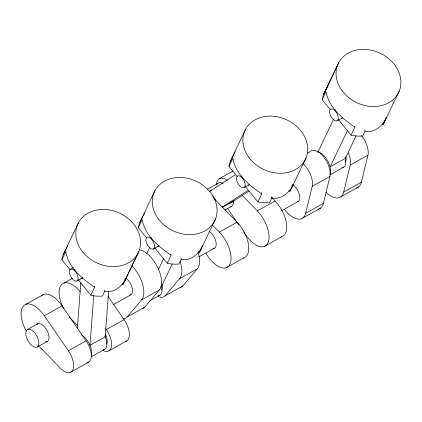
<?xml version="1.0" encoding="UTF-8"?>
<svg xmlns="http://www.w3.org/2000/svg" width="422" height="422" viewBox="0 0 422 422"><rect width="100%" height="100%" fill="white"/><g stroke="black" fill="none" stroke-linecap="round" stroke-linejoin="round"><path stroke-width="0.63" d="M77.358 328.363L80.813 282.661M93.742 295.68L89.986 345.301L105.189 336.825L108.644 291.122M284.238 209.212A23.426 11.684 60.9 0 0 305.67 213.263L312.217 186.255A16.732 8.345 60.9 0 0 303.059 163.768M318.22 209.154A23.426 11.684 60.9 0 0 323.405 203.372L329.946 176.364A16.732 8.345 60.9 0 0 323.468 156.72A16.732 8.345 60.9 0 0 309.959 151.815L307.743 153.054M326.101 192.353A23.426 11.684 60.9 0 0 343.672 192.068L350.218 165.06A16.732 8.345 60.9 0 0 348.24 152.801M356.221 187.964A23.426 11.684 60.9 0 0 361.406 182.177L367.947 155.169A16.732 8.345 60.9 0 0 361.469 135.531M63.295 254.566L78.603 222.452M65.558 250.214L65.415 250.515A33.465 27.346 25.5 0 0 61.907 259.778L70.216 269.98M65.7 249.914L66.412 248.421M66.697 247.825L66.84 247.524M66.982 247.229L67.267 246.627M67.409 246.332L67.694 245.731M61.907 259.778L65.763 251.697C68.39 267.221 81.894 278.625 94.375 287.013M104.535 290.262A40.159 20.029 60.9 0 1 104.772 291.27L102.493 296.049A33.465 27.346 25.5 0 1 90.799 295.263L94.655 287.176A40.159 20.029 60.9 0 0 94.264 286.153M139.756 222.552L155.064 190.438M142.024 218.195L141.876 218.496A33.465 27.346 25.5 0 0 138.374 227.764L146.677 237.966M142.167 217.9L142.451 217.304M142.594 217.003L144.588 213.184M138.374 227.764L142.23 219.677C144.862 235.212 158.377 246.633 170.878 255.015M121.99 283.8L122.76 284.75L125.044 279.965A40.159 20.029 60.9 0 0 124.801 278.963M139.002 251.095L124.88 280.693L137.809 253.611A33.465 27.346 25.5 0 0 104.846 209.491A33.465 27.346 25.5 0 0 81.963 250.99A33.465 27.346 25.5 0 0 137.809 253.611M146.772 253.601L149.657 247.545M158.382 269.611L163.636 258.596M181.001 258.248A40.159 20.029 60.9 0 1 181.238 259.256L178.96 264.035A33.465 27.346 25.5 0 1 167.265 263.244L171.121 255.162A40.159 20.029 60.9 0 0 170.731 254.134M172.271 263.882L161.505 286.454L160.555 286.986M230.375 161.22L245.683 129.1M232.496 157.163L232.78 156.567M232.923 156.267L233.208 155.671M233.35 155.37L234.774 152.379M237.296 176.628L228.988 166.426L232.849 158.345C235.513 173.964 249.122 185.453 261.74 193.825L257.879 201.911A33.465 27.346 25.5 0 0 269.574 202.702L271.858 197.918A40.159 20.029 60.9 0 0 271.615 196.91M198.451 251.781L199.226 252.731L201.505 247.951A40.159 20.029 60.9 0 0 201.268 246.944M201.347 248.674L215.463 219.076M337.69 64.882L323.568 94.481L338.877 62.366M325.974 89.828L325.689 90.424A33.465 27.346 25.5 0 0 322.186 99.692L330.131 109.451M326.116 89.527L327.688 86.241M327.831 85.94L328.11 85.466M322.186 99.692L326.042 91.606C328.706 107.23 342.321 118.714 354.934 127.091L351.078 135.172A33.465 27.346 25.5 0 0 362.772 135.963L365.051 131.184A40.159 20.029 60.9 0 0 364.808 130.176M289.07 190.449L289.84 191.398L292.124 186.614A40.159 20.029 60.9 0 0 291.882 185.611M291.961 187.342L306.082 157.744M317.977 151.957L333.47 119.473M347.448 130.525L330.115 166.864L345.317 158.387L356.084 135.815M382.263 123.709L383.039 124.659L385.318 119.88A40.159 20.029 60.9 0 0 385.08 118.872M385.159 120.602L399.275 91.004M125.044 279.965C121.056 286.981 113.312 293.306 104.772 291.27M201.505 247.951C197.517 254.962 189.779 261.287 181.238 259.256M292.124 186.614C288.136 193.629 280.393 199.954 271.858 197.918M385.318 119.88C381.33 126.89 373.591 133.215 365.051 131.184M234.917 152.205L235.207 151.851M123.039 318.526A16.732 8.345 60.9 0 0 127.127 317.001L141.665 299.815L159.395 289.925A23.426 11.684 60.9 0 0 157.501 267.063A23.426 11.684 60.9 0 0 139.329 249.729M142.414 308.572A16.732 8.345 60.9 0 0 144.857 307.111L159.395 289.925M158.224 296.476A16.732 8.345 60.9 0 0 165.123 295.811L179.667 278.62L197.396 268.73A23.426 11.684 60.9 0 0 198.25 252.757M180.416 287.377A16.732 8.345 60.9 0 0 182.858 285.921L197.396 268.73M209.47 191.435L235.049 174.93M222.188 207.086L247.767 190.58M249.112 191.045L233.661 201.02L222.257 207.376M334.841 109.483L335.321 109.219M219.319 178.696L233.049 171.037M207.513 189.114L218.211 183.153M210.304 191.066L211.253 190.533M70.627 269.22L73.481 267.632M337.083 120.834A6.694 3.339 60.9 0 0 334.984 110.759A6.694 3.339 60.9 0 0 329.73 113.201A6.694 3.339 60.9 0 0 337.083 120.834L342.785 117.654M241.648 176.222L242.122 175.953M74.567 269.574L75.042 269.305M25.974 304.257L43.709 294.366M63.975 283.062L72.552 278.277M151.034 237.554L151.509 237.291M244.011 187.674A6.694 3.339 60.9 0 0 241.911 177.599A6.694 3.339 60.9 0 0 236.658 180.041A6.694 3.339 60.9 0 0 244.011 187.674L249.713 184.493M76.931 281.026A6.694 3.339 60.9 0 0 74.831 270.95A6.694 3.339 60.9 0 0 69.577 273.393A6.694 3.339 60.9 0 0 76.931 281.026L82.628 277.845M153.392 249.006A6.694 3.339 60.9 0 0 151.298 238.936A6.694 3.339 60.9 0 0 146.038 241.373A6.694 3.339 60.9 0 0 153.392 249.006L159.094 245.831M224.863 210.077L231.62 206.311M26.301 331.012A23.426 11.684 60.9 0 1 24.059 305.338A23.426 11.684 60.9 0 1 44.326 315.783L62.06 305.892L86.093 340.865A16.732 8.345 60.9 0 1 87.117 362.667M27.615 329.403L37.748 323.748M212.482 225.068L219.308 232.089L237.043 222.199A23.426 11.684 60.9 0 1 248.384 243.995A23.426 11.684 60.9 0 1 243.283 257.984M241.948 195.096L257.309 210.894L275.044 201.004A23.426 11.684 60.9 0 1 286.385 222.805A23.426 11.684 60.9 0 1 281.284 236.795M329.84 174.877L343.35 167.344M312.217 186.255L329.946 176.364M350.218 165.06L367.947 155.169M37.067 347.106A10.038 5.006 60.9 0 0 33.918 331.998A10.038 5.006 60.9 0 0 26.037 335.659A10.038 5.006 60.9 0 0 37.067 347.106L47.201 341.456M113.17 304.663L130.799 294.83M199.047 256.771L214.402 248.205M281.511 210.778L298.001 201.584M305.67 213.263L323.405 203.372M343.672 192.068L361.406 182.177M149.404 301.065L159.537 295.411M302.817 218.01L320.551 208.125M340.818 196.821L358.552 186.93M127.127 317.001L144.857 307.111M165.123 295.811L182.858 285.921M38.813 346.014L60.156 367.958A16.732 8.345 60.9 0 0 72.816 369.867A16.732 8.345 60.9 0 0 68.359 350.756L86.093 340.865M102.847 350.381A16.732 8.345 60.9 0 0 111.471 346.515A16.732 8.345 60.9 0 0 106.36 329.561L124.094 319.67L107.874 296.065M226.176 267.701L243.911 257.81M264.177 246.506L281.912 236.615M90.994 356.959L105.067 349.11M70.833 372.072L88.567 362.181M108.834 350.877L126.568 340.987M271.631 197.496L275.044 201.004M213.569 198.06L237.043 222.199M70.838 318.673L77.669 325.7M338.439 119.653L351.078 135.172M245.24 186.387L257.879 201.911M154.626 247.719L167.265 263.244M78.16 279.739L90.799 295.263M227.796 208.753L238.915 224.926M243.721 231.921L245.82 234.98A23.426 11.684 60.9 0 0 267.907 243.003A23.426 11.684 60.9 0 0 257.309 210.894M205.72 253.116L207.824 256.175A23.426 11.684 60.9 0 0 229.906 264.198A23.426 11.684 60.9 0 0 219.308 232.089M105.758 328.685L106.36 329.561M44.326 315.783L68.359 350.756M124.094 319.67A16.732 8.345 60.9 0 1 125.118 341.472M70.063 317.85A23.426 11.684 60.9 0 1 69.292 316.98M63.685 308.693A23.426 11.684 60.9 0 1 61.607 284.57A23.426 11.684 60.9 0 1 80.154 291.686M41.082 296.16A23.426 11.684 60.9 0 1 62.06 305.892M216.528 184.546A16.732 8.345 60.9 0 1 227.242 180.394M180.162 261.513A23.426 11.684 60.9 0 1 179.667 278.62M132.06 265.965A23.426 11.684 60.9 0 1 141.665 299.815M209.76 231.752A10.038 5.006 60.9 0 1 215.953 241.827A10.038 5.006 60.9 0 1 213.395 248.452M36.656 324.708A10.038 5.006 60.9 0 1 47.069 330.568A10.038 5.006 60.9 0 1 45.613 341.683M126.157 278.378A10.038 5.006 60.9 0 1 132.35 288.453A10.038 5.006 60.9 0 1 129.791 295.073M105.252 334.14A10.038 5.006 60.9 0 1 106.523 344.146M162.053 284.692A10.038 5.006 60.9 0 1 161.837 289.65M233.714 200.271A10.038 5.006 60.9 0 1 230.591 202.396M292.704 184.667A10.038 5.006 60.9 0 1 299.451 194.758A10.038 5.006 60.9 0 1 296.993 201.827M345.866 156.62A10.038 5.006 60.9 0 1 345.402 162.016M158.983 245.799A6.694 3.339 60.9 0 1 156.995 246.258M202.233 245.957A33.465 27.346 25.5 0 1 199.226 252.731M317.608 151.904A13.388 6.678 60.9 0 1 327.662 160.735A13.388 6.678 60.9 0 1 329.941 173.954M345.143 157.722A13.388 6.678 60.9 0 1 342.005 167.666M342.796 117.727A6.694 3.339 60.9 0 1 341.213 118.26M386.193 117.269A33.465 27.346 25.5 0 1 383.039 124.659M354.543 126.062A40.159 20.029 60.9 0 1 354.934 127.091M161.331 285.794A13.388 6.678 60.9 0 1 158.192 295.738M81.53 334.989A13.388 6.678 60.9 0 1 89.733 344.727A13.388 6.678 60.9 0 1 91.147 355.883M104.888 336.149A13.388 6.678 60.9 0 1 103.1 349.796M82.522 277.818A6.694 3.339 60.9 0 1 80.94 278.351M125.772 277.971A33.465 27.346 25.5 0 1 122.76 284.75M233.635 200.429A13.388 6.678 60.9 0 1 230.486 206.78M217.298 184.003A13.388 6.678 60.9 0 1 223.191 183.422M231.14 201.806A10.038 5.006 60.9 0 1 228.038 203.81M212.219 195.291A13.388 6.678 60.9 0 1 215.953 200.719M249.602 184.467A6.694 3.339 60.9 0 1 248.405 185.01M292.852 184.62A33.465 27.346 25.5 0 1 289.84 191.398M228.988 166.426A33.465 27.346 25.5 0 1 232.169 157.675M261.345 192.801A40.159 20.029 60.9 0 1 261.74 193.825M158.424 218.976A33.465 27.346 25.5 0 0 214.276 221.592A33.465 27.346 25.5 0 0 181.312 177.477A33.465 27.346 25.5 0 0 158.424 218.976M342.237 90.904A33.465 27.346 25.5 0 0 398.088 93.52A33.465 27.346 25.5 0 0 365.125 49.406A33.465 27.346 25.5 0 0 342.237 90.904M249.043 157.643A33.465 27.346 25.5 0 0 304.89 160.26A33.465 27.346 25.5 0 0 271.926 116.14A33.465 27.346 25.5 0 0 249.043 157.643"/></g></svg>
